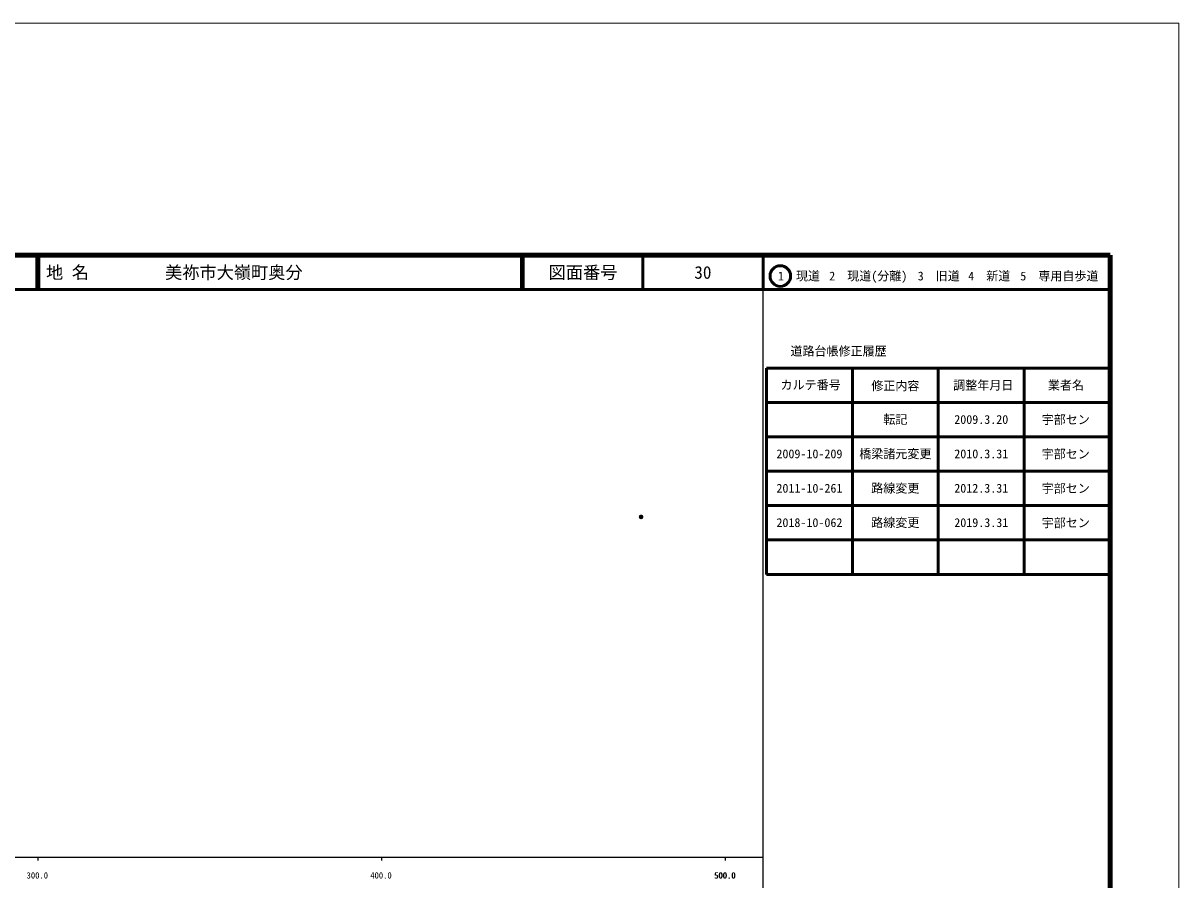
# Model space of a CAD drawing. Units: millimetres on the paper. Extents: x 0 to 700, y -48 to 448.
# Drawn here: x 363.7 to 700, y 198.4 to 447.5 of the extents above; entities that cross this region are included whole.
import ezdxf
from ezdxf.enums import TextEntityAlignment as Align

# ---------------------------------------------------------------- set-up
doc = ezdxf.new("R2010")
doc.units = ezdxf.units.MM
doc.header["$PDMODE"] = 32
doc.header["$PDSIZE"] = 0.5
for name, color, linetype, lineweight in [('S-TTL', 2, 'Continuous', 50), ('S-TTL-BAND', 7, 'Continuous', 25), ('S-TTL-LINE', 7, 'Continuous', 50), ('作業レイヤ1', 7, 'Continuous', 13)]:
    doc.layers.add(name, color=color, linetype=linetype, lineweight=lineweight)
doc.layers.add('S-TTL-TXT', color=7, linetype='Continuous')
doc.layers.add('朱書', color=1, linetype='Continuous')
doc.styles.add('ＭＳ ゴシック', font='')
doc.styles.get('ＭＳ ゴシック').set_extended_font_data('MS Gothic')

msp = doc.modelspace()

# ---------------------------------------------------------------- linework, layer by layer
at = {"layer": 'S-TTL', "lineweight": 140}
for p, q in [((680, 380), (40, 380)), ((680, 20), (680, 380))]:
    msp.add_line(p, q, dxfattribs=at)
at = {"layer": 'S-TTL'}
for p, q in [((580, 347.197), (580, 287.197)), ((580, 347.197), (680, 347.197)), ((580, 287.197), (680, 287.197))]:
    msp.add_line(p, q, dxfattribs=at)
at = {"layer": 'S-TTL', "color": 6}
msp.add_point((543.523, 303.919), dxfattribs=at)
at = {"layer": 'S-TTL-BAND'}
for p, q in [((579, 20), (579, 370)), ((40, 205), (579, 205)), ((368, 205), (368, 204)), ((468, 205), (468, 204)), ((568, 205), (568, 204))]:
    msp.add_line(p, q, dxfattribs=at)
at = {"layer": 'S-TTL-LINE'}
for p, q in [((367.75, 380), (367.75, 370)), ((368.25, 380), (368.25, 370)), ((508.747, 380), (508.747, 370)), ((509.247, 380), (509.247, 370)), ((543.997, 380), (543.997, 370)), ((579, 380), (579, 370)), ((40, 370), (680, 370)), ((605, 347.197), (605, 287.197)), ((630, 347.197), (630, 287.197)), ((655, 347.197), (655, 287.197)), ((580, 337.197), (680, 337.197)), ((580, 327.197), (680, 327.197)), ((580, 317.197), (680, 317.197)), ((580, 307.197), (680, 307.197)), ((580, 297.197), (680, 297.197))]:
    msp.add_line(p, q, dxfattribs=at)
msp.add_circle((584.031, 373.958), 3, dxfattribs=at)
at = {"layer": '作業レイヤ1'}
msp.add_lwpolyline([(0, -47.5), (700, -47.5), (700, 447.5), (0, 447.5)], close=True, dxfattribs=at)

# ---------------------------------------------------------------- texts
at = {"layer": 'S-TTL-BAND', "style": 'ＭＳ ゴシック'}
for s, p in [('300.0', (367.844, 198.195)), ('400.0', (467.844, 198.195)), ('500.0', (567.844, 198.195)), ('500.0', (568, 198.195))]:
    msp.add_text(s, height=1.833, dxfattribs=at).set_placement(p, align=Align.BOTTOM_CENTER)
at = {"layer": 'S-TTL-TXT', "style": 'ＭＳ ゴシック'}
for s, p in [('地 名', (370.38, 375)), ('美祢市大嶺町奥分', (405.024, 375))]:
    msp.add_text(s, height=3.666, dxfattribs=at).set_placement(p, align=Align.MIDDLE_LEFT)
for s, height, p in [('図面番号', 3.666, (526.622, 375)), ('1\u3000現道', 2.566, (589.448, 373.958)), ('2\u3000現道(分離)', 2.566, (609.619, 373.958)), ('3\u3000旧道', 2.566, (630.121, 373.958)), ('4\u3000新道', 2.566, (644.824, 373.958)), ('5\u3000専用自歩道', 2.566, (665.228, 373.958)), ('道路台帳修正履歴', 2.566, (600.968, 352.113)), ('カルテ番号', 2.566, (592.839, 342.277)), ('修正内容', 2.566, (617.509, 342.023)), ('調整年月日', 2.566, (643.089, 342.197)), ('業者名', 2.566, (667.134, 342.197)), ('転記', 2.566, (617.5, 332.245)), ('2009.3.20', 2.566, (642.5, 332.245)), ('宇部セン', 2.566, (667.077, 332.189)), ('2009-10-209', 2.566, (592.5, 322.245)), ('橋梁諸元変更', 2.566, (617.5, 322.245)), ('2010.3.31', 2.566, (642.5, 322.245)), ('宇部セン', 2.566, (667.077, 322.189)), ('2011-10-261', 2.566, (592.5, 312.245)), ('路線変更', 2.566, (617.5, 312.245)), ('2012.3.31', 2.566, (642.5, 312.245)), ('宇部セン', 2.566, (667.077, 312.189)), ('2018-10-062', 2.566, (592.5, 302.245)), ('路線変更', 2.566, (617.5, 302.245)), ('2019.3.31', 2.566, (642.5, 302.245)), ('宇部セン', 2.566, (667.077, 302.189))]:
    msp.add_text(s, height=height, dxfattribs=at).set_placement(p, align=Align.MIDDLE_CENTER)
at = {"layer": '朱書', "style": 'ＭＳ ゴシック'}
msp.add_text('30', height=3.666, dxfattribs=at).set_placement((561.497, 375), align=Align.MIDDLE_CENTER)

doc.saveas('drawing.dxf')
